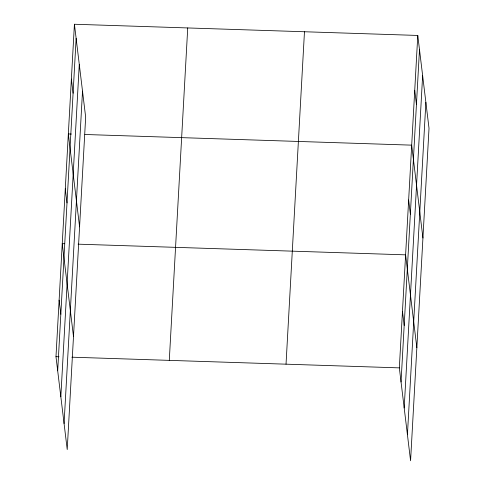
<?xml version="1.0" encoding="UTF-8"?>
<svg xmlns="http://www.w3.org/2000/svg" width="485" height="485" viewBox="0 0 485 485"><rect width="100%" height="100%" fill="white"/><g stroke="black" fill="none" stroke-linecap="round" stroke-linejoin="round"><path stroke-width="0.73" d="M74.423 24.25L85.663 117.127L67.221 449.553L55.981 356.675L74.423 24.25L417.779 35.447L429.019 128.325L410.577 460.75L399.337 367.872L417.779 35.447M57.691 370.795L76.133 38.37M60.831 396.785L79.279 64.359M64.075 423.563L82.517 91.138M169.289 360.373L187.731 27.948M286.029 364.18L304.471 31.755M401.046 381.992L419.489 49.567M404.193 407.982L422.635 75.557M407.43 434.76L425.872 102.335M71.362 134.048L68.337 133.951L79.576 226.828M84.954 134.49L411.692 145.148L422.932 238.026M64.517 243.725L62.25 243.652L73.49 336.523M78.115 244.167L405.605 254.849L416.845 347.727M55.981 356.675L59 356.772M71.841 357.19L399.337 367.872M414.736 90.301L416.445 104.421M408.649 200.002L410.358 214.115M402.471 311.364L404.181 325.483M71.38 79.097L73.09 93.217M65.293 188.798L67.003 202.918M59.115 300.16L60.825 314.28"/></g></svg>
